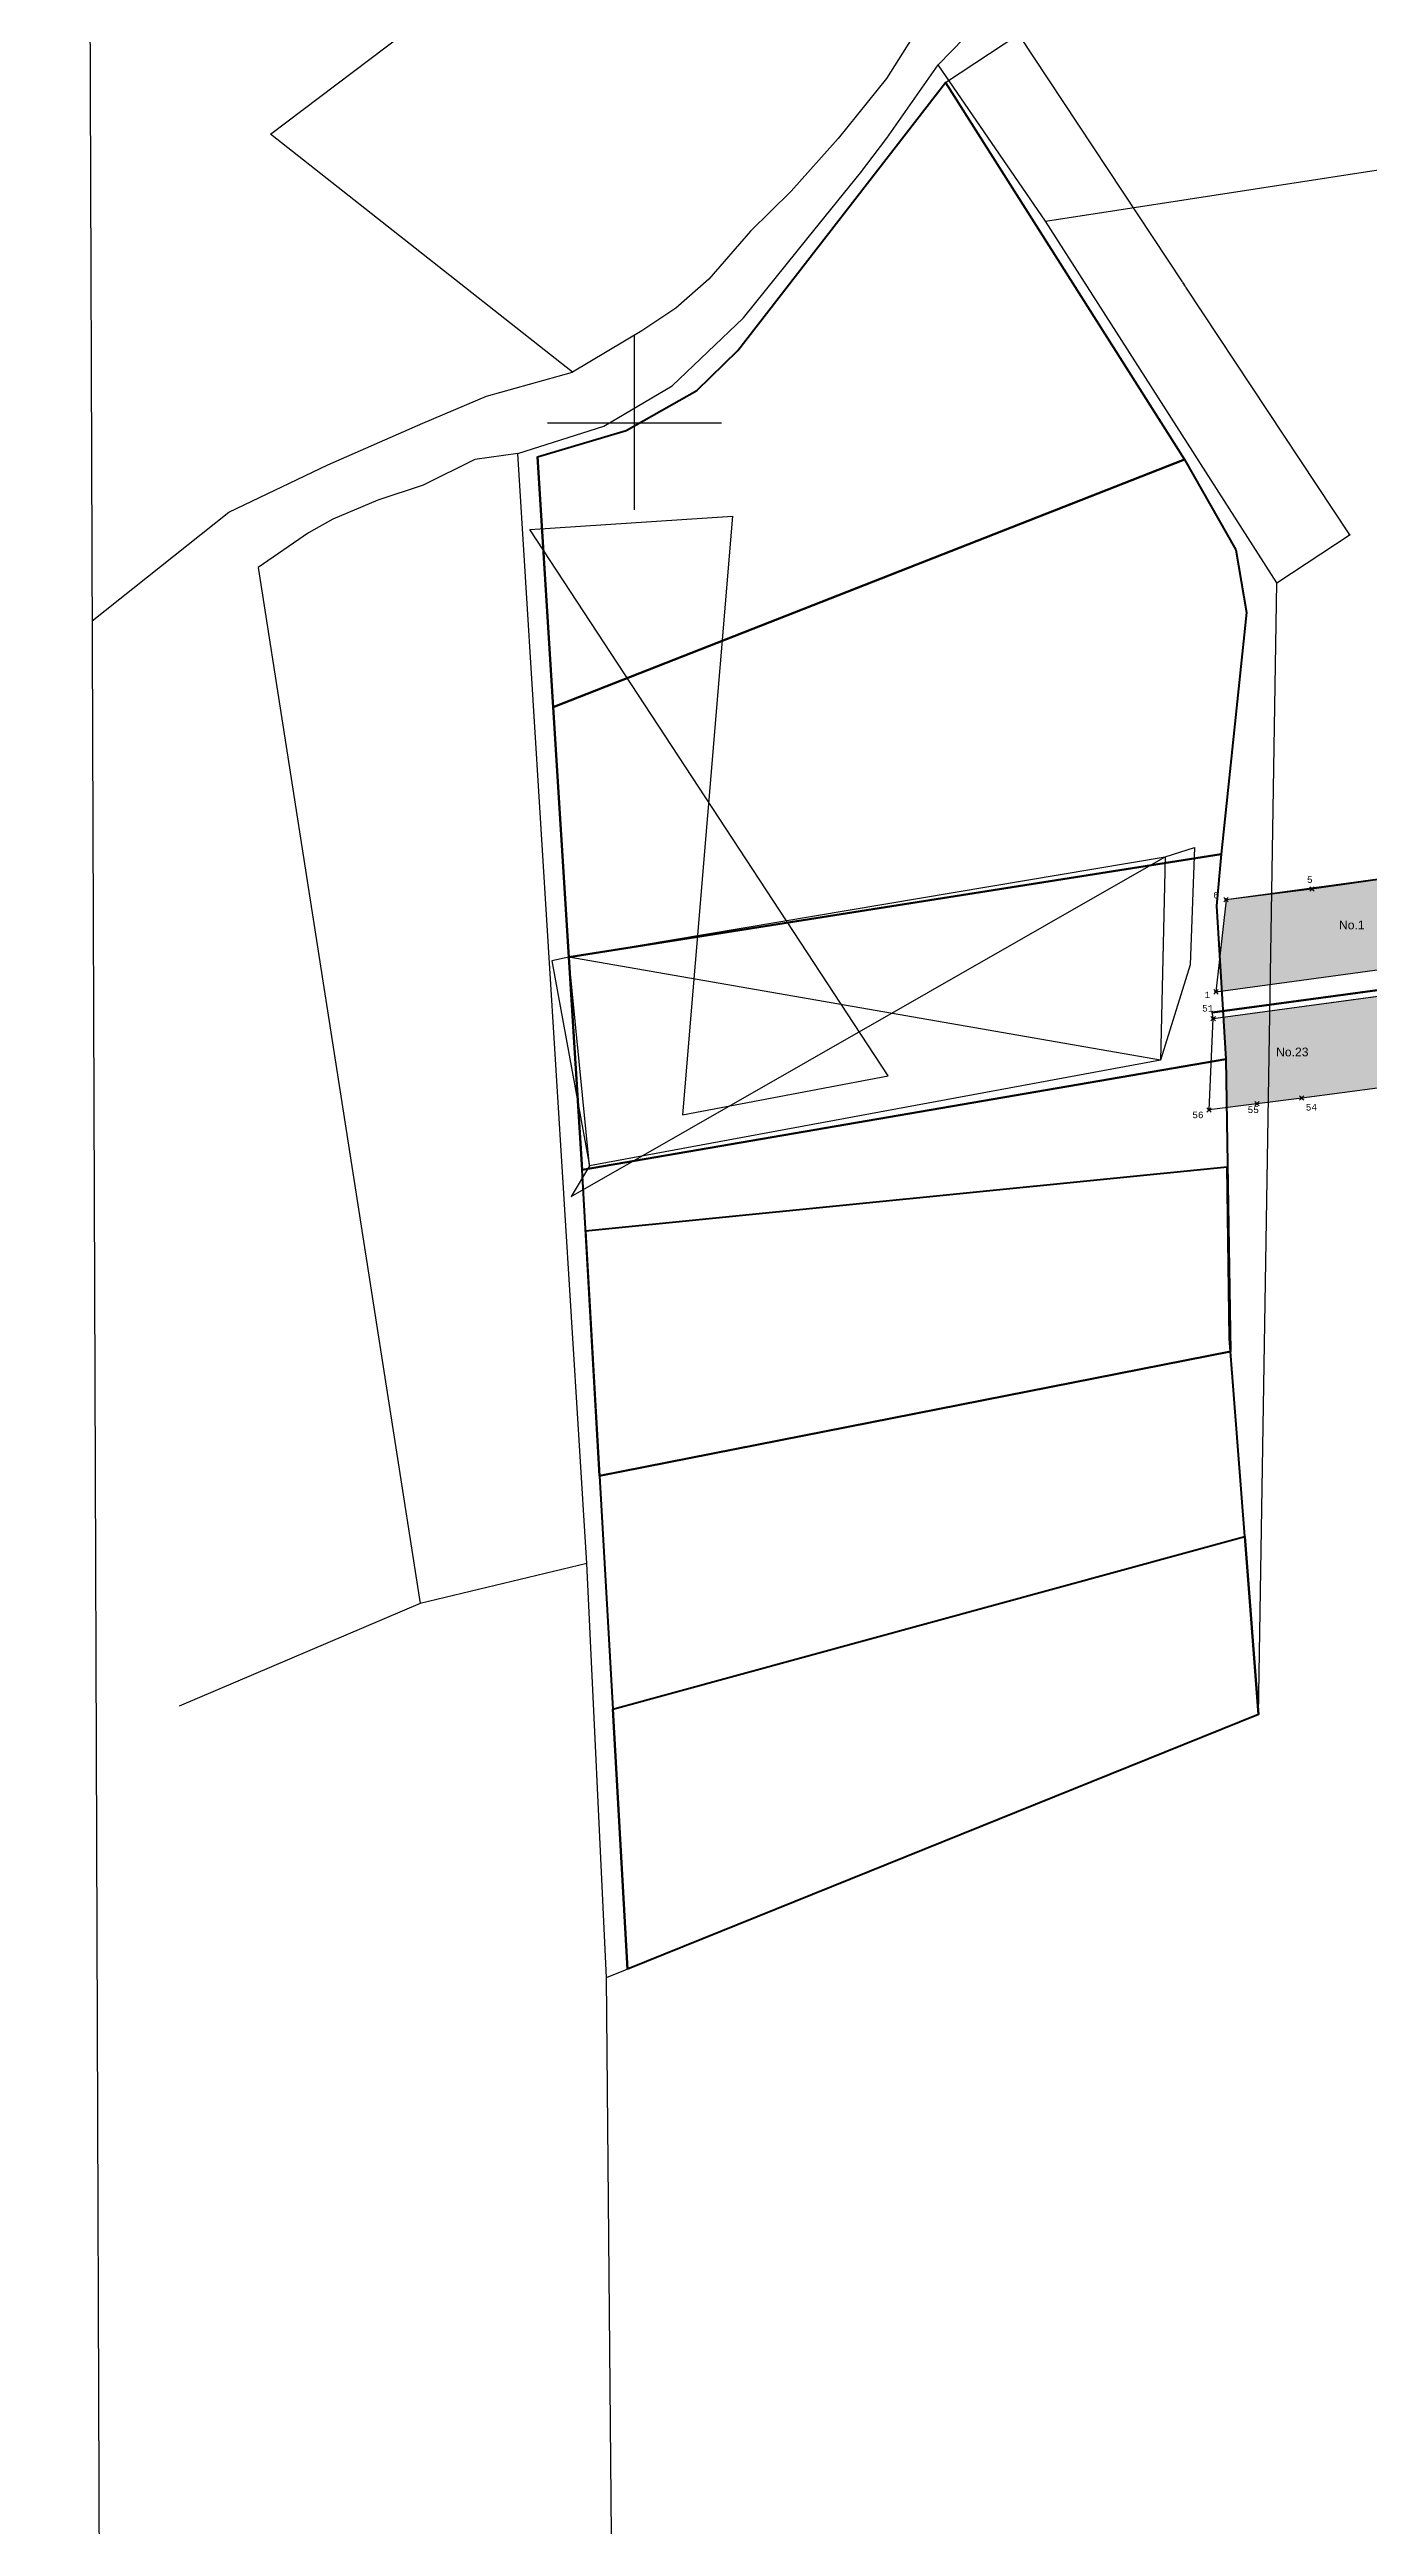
# Model space of a CAD drawing. Header units: millimetres. Extents: x 553705 to 560987, y 1303667 to 1309938.
# Drawn here: x 553889 to 554193, y 1306760 to 1307329 of the extents above; entities that cross this region are included whole.
import ezdxf

# ---------------------------------------------------------------- set-up
doc = ezdxf.new("R2010")
doc.units = ezdxf.units.MM
doc.header["$PDMODE"] = 35
doc.header["$PDSIZE"] = 0.5
for name, color, linetype in [('2', 7, 'Continuous'), ('42', 7, 'Continuous'), ('43', 7, 'Continuous'), ('CVL_CUADCON_LIN', 8, 'Continuous'), ('CVL_CUADCON_TIT', 1, 'Continuous'), ('CVL_PUNTO', 250, 'Continuous'), ('CVL_PUNTO_NUM', 2, 'Continuous'), ('texto', 212, 'Continuous')]:
    doc.layers.add(name, color=color, linetype=linetype)
doc.styles.add('MONOTXT4', font='Monotxt4.shx')
doc.styles.add('PUNTOS PI', font='arial.ttf', dxfattribs={"height": 1.5})
doc.styles.add('ROMANS', font='ROMANS', dxfattribs={"height": 0.2})
doc.dimstyles.new('STANDARD$0', dxfattribs={"dimtxt": 0.6, "dimasz": 0.5, "dimexe": 0.125, "dimexo": 0.000625, "dimgap": 0.0625, "dimtad": 0, "dimzin": 1, "dimdsep": 46, "dimtxsty": 'ROMANS', "dimblk1": 'ARCHTICK', "dimblk2": 'ARCHTICK', "dimsah": 1, "dimcen": 2.5, "dimclrd": 1, "dimclre": 1, "dimclrt": 30, "dimaunit": 1, "dimadec": 0, "dimazin": 0, "dimtfac": 1, "dimtix": 1, "dimtofl": 0, "dimtmove": 1, "dimatfit": 3, "dimldrblk": 'ARCHTICK', "dimfxl": 1, "dimtolj": 1, "dimtzin": 1, "dimarcsym": 0})

# ---------------------------------------------------------------- blocks, each defined once
blk = doc.blocks.new('COORD')
at = {"layer": '42', "color": 2, "linetype": 'Continuous'}
for p, q in [((0, -2), (0, 2)), ((-2, 0), (2, 0))]:
    blk.add_line(p, q, dxfattribs=at)
blk = doc.blocks.new('COORD$')
at = {"layer": '42', "color": 2, "linetype": 'Continuous'}
blk.add_blockref('COORD', (0, 0), dxfattribs=at)
blk = doc.blocks.new('_ARCHTICK')
at = {"color": 0, "linetype": 'ByBlock', "const_width": 0.15}
blk.add_lwpolyline([(-0.5, -0.5), (0.5, 0.5)], dxfattribs=at)
blk = doc.blocks.new('*D403')
at = {"layer": 'CVL_CUADCON_TIT', "color": 1, "lineweight": -2, "ltscale": 0.5, "transparency": 16777216}
for p, q in [((554095.16, 1307321.17), (554112, 1307332.33)), ((554111.9, 1307332.26), (554149.57, 1307275.38)), ((554188.05, 1307217.29), (554150.38, 1307274.17)), ((554171.31, 1307206.2), (554188.16, 1307217.36))]:
    blk.add_line(p, q, dxfattribs=at)
at = {"layer": 'Defpoints', "color": 0, "lineweight": 30, "ltscale": 0.5, "transparency": 16777216}
for p in [(554095.16, 1307321.17), (554188.05, 1307217.29), (554171.31, 1307206.2)]:
    blk.add_point(p, dxfattribs=at)
at = {"layer": 'CVL_CUADCON_TIT', "color": 1, "lineweight": -2, "ltscale": 0.5, "transparency": 16777216, "xscale": 0.5, "yscale": 0.5, "zscale": 0.5}
for p, rotation in [((554111.9, 1307332.26), 123.5203147017716), ((554188.05, 1307217.29), 303.5203147017717)]:
    blk.add_blockref('_ARCHTICK', p, dxfattribs=dict(at, rotation=rotation))
at = {"layer": 'CVL_CUADCON_TIT', "color": 30, "ltscale": 0.5, "transparency": 16777216, "insert": (554149.98, 1307274.77), "char_height": 0.2, "attachment_point": 5, "rotation": 303.5203, "style": 'ROMANS'}
blk.add_mtext('\\A1;137.90m.', dxfattribs=at)
blk = doc.blocks.new('*D404')
at = {"layer": 'CVL_CUADCON_TIT', "color": 1, "lineweight": -2, "ltscale": 0.5, "transparency": 16777216}
for p, q in [((554399.32, 1307166.11), (554280.22, 1307149.86)), ((554399.32, 1307166.11), (554399.3, 1307166.24)), ((554159.65, 1307133.42), (554278.75, 1307149.66)), ((554159.65, 1307133.42), (554159.64, 1307133.54))]:
    blk.add_line(p, q, dxfattribs=at)
at = {"layer": 'Defpoints', "color": 0, "lineweight": 30, "ltscale": 0.5, "transparency": 16777216}
for p in [(554399.32, 1307166.11), (554159.65, 1307133.42), (554159.65, 1307133.42)]:
    blk.add_point(p, dxfattribs=at)
at = {"layer": 'CVL_CUADCON_TIT', "color": 1, "lineweight": -2, "ltscale": 0.5, "transparency": 16777216, "xscale": 0.5, "yscale": 0.5, "zscale": 0.5}
for p, rotation in [((554399.32, 1307166.11), 7.769022324622207), ((554159.65, 1307133.42), 187.7690223246222)]:
    blk.add_blockref('_ARCHTICK', p, dxfattribs=dict(at, rotation=rotation))
at = {"layer": 'CVL_CUADCON_TIT', "color": 30, "ltscale": 0.5, "transparency": 16777216, "insert": (554279.49, 1307149.76), "char_height": 0.2, "attachment_point": 5, "rotation": 7.769, "style": 'ROMANS'}
blk.add_mtext('\\A1;241.88m.', dxfattribs=at)
blk = doc.blocks.new('*D408')
at = {"layer": 'CVL_CUADCON_TIT', "color": 1, "lineweight": -2, "ltscale": 0.5, "transparency": 16777216}
for p, q in [((554237.2, 1307117.05), (554197.58, 1307111.66)), ((554237.2, 1307117.05), (554237.19, 1307117.17)), ((554156.67, 1307106.1), (554196.3, 1307111.49)), ((554156.67, 1307106.1), (554156.66, 1307106.22))]:
    blk.add_line(p, q, dxfattribs=at)
at = {"layer": 'Defpoints', "color": 0, "lineweight": 30, "ltscale": 0.5, "transparency": 16777216}
for p in [(554237.2, 1307117.05), (554237.2, 1307117.05), (554156.67, 1307106.1)]:
    blk.add_point(p, dxfattribs=at)
at = {"layer": 'CVL_CUADCON_TIT', "color": 1, "lineweight": -2, "ltscale": 0.5, "transparency": 16777216, "xscale": 0.5, "yscale": 0.5, "zscale": 0.5}
for p, rotation in [((554237.2, 1307117.05), 7.744924820768299), ((554156.67, 1307106.1), 187.7449248207683)]:
    blk.add_blockref('_ARCHTICK', p, dxfattribs=dict(at, rotation=rotation))
at = {"layer": 'CVL_CUADCON_TIT', "color": 30, "lineweight": 30, "ltscale": 0.5, "transparency": 16777216, "insert": (554196.94, 1307111.57), "char_height": 0.2, "attachment_point": 5, "rotation": 7.7449, "style": 'ROMANS'}
blk.add_mtext('\\A1;81.27m.', dxfattribs=at)
blk = doc.blocks.new('*D400')
at = {"layer": 'CVL_CUADCON_TIT', "color": 1, "lineweight": -2, "ltscale": 0.5, "transparency": 16777216}
for p, q in [((554346.03, 1307133.11), (554251.98, 1307120.38)), ((554346.2, 1307131.87), (554346.02, 1307133.23)), ((554156.49, 1307107.45), (554250.54, 1307120.18)), ((554156.65, 1307106.22), (554156.47, 1307107.58))]:
    blk.add_line(p, q, dxfattribs=at)
at = {"layer": 'Defpoints', "color": 0, "lineweight": 30, "ltscale": 0.5, "transparency": 16777216}
for p in [(554346.03, 1307133.11), (554346.2, 1307131.87), (554156.65, 1307106.22)]:
    blk.add_point(p, dxfattribs=at)
at = {"layer": 'CVL_CUADCON_TIT', "color": 1, "lineweight": -2, "ltscale": 0.5, "transparency": 16777216, "xscale": 0.5, "yscale": 0.5, "zscale": 0.5}
for p, rotation in [((554346.03, 1307133.11), 7.707481178068563), ((554156.49, 1307107.45), 187.7074811780685)]:
    blk.add_blockref('_ARCHTICK', p, dxfattribs=dict(at, rotation=rotation))
at = {"layer": 'CVL_CUADCON_TIT', "color": 30, "lineweight": 30, "ltscale": 0.5, "transparency": 16777216, "insert": (554251.26, 1307120.28), "char_height": 0.2, "attachment_point": 5, "rotation": 7.7075, "style": 'ROMANS'}
blk.add_mtext('\\A1;191.27m.', dxfattribs=at)
blk = doc.blocks.new('*D410')
at = {"layer": 'CVL_CUADCON_TIT', "color": 1, "lineweight": -2, "ltscale": 0.5, "transparency": 16777216}
for p, q in [((554435.18, 1307145.49), (554296.56, 1307126.67)), ((554435.38, 1307144), (554435.16, 1307145.62)), ((554156.46, 1307107.65), (554295.08, 1307126.47)), ((554156.66, 1307106.16), (554156.44, 1307107.77))]:
    blk.add_line(p, q, dxfattribs=at)
at = {"layer": 'Defpoints', "color": 0, "lineweight": 30, "ltscale": 0.5, "transparency": 16777216}
for p in [(554435.38, 1307144), (554156.46, 1307107.65), (554156.66, 1307106.16)]:
    blk.add_point(p, dxfattribs=at)
at = {"layer": 'CVL_CUADCON_TIT', "color": 1, "lineweight": -2, "ltscale": 0.5, "transparency": 16777216, "xscale": 0.5, "yscale": 0.5, "zscale": 0.5}
for p, rotation in [((554435.18, 1307145.49), 7.732129826291612), ((554156.46, 1307107.65), 187.7321298262917)]:
    blk.add_blockref('_ARCHTICK', p, dxfattribs=dict(at, rotation=rotation))
at = {"layer": 'CVL_CUADCON_TIT', "color": 30, "lineweight": 30, "ltscale": 0.5, "transparency": 16777216, "insert": (554295.82, 1307126.57), "char_height": 0.2, "attachment_point": 5, "rotation": 7.7321, "style": 'ROMANS'}
blk.add_mtext('\\A1;281.27m.', dxfattribs=at)

msp = doc.modelspace()

# ---------------------------------------------------------------- hatches: boundary and pattern name
at = {"layer": 'CVL_CUADCON_TIT', "lineweight": 30, "ltscale": 0.5}
h = msp.add_hatch(color=1, dxfattribs=at)
h.paths.add_polyline_path([(554442.627, 1307172.682), (554429.095, 1307170.626), (554419.169, 1307169.119), (554409.243, 1307167.616), (554399.317, 1307166.113), (554396.97, 1307144.834), (554406.879, 1307146.182), (554416.788, 1307147.529), (554426.697, 1307148.877), (554449.907, 1307152.034)])
h.paths.add_polyline_path([(554220.93, 1307141.595), (554207.458, 1307139.782), (554179.355, 1307135.862), (554170.157, 1307134.72), (554169.821, 1307113.941), (554218.612, 1307120.577)])
h.paths.add_polyline_path([(554230.809, 1307142.672), (554220.93, 1307141.595), (554218.612, 1307120.577), (554228.521, 1307121.924)])
h.paths.add_polyline_path([(554197.327, 1307111.627), (554169.723, 1307107.872), (554169.383, 1307086.85), (554177.029, 1307087.82), (554195.598, 1307090.27)])
h.paths.add_polyline_path([(554169.723, 1307107.872), (554158.988, 1307106.412), (554159.57, 1307096.733), (554159.747, 1307085.624), (554166.724, 1307086.512), (554169.383, 1307086.85)])
h.paths.add_polyline_path([(554170.157, 1307134.72), (554159.654, 1307133.415), (554158.173, 1307119.973), (554158.627, 1307112.419), (554169.821, 1307113.941)])
h.paths.add_polyline_path([(554217.321, 1307114.346), (554207.332, 1307112.987), (554205.6, 1307091.595), (554215.587, 1307092.92)])
h.paths.add_polyline_path([(554207.332, 1307112.987), (554197.327, 1307111.627), (554195.598, 1307090.27), (554205.6, 1307091.595)])
h.paths.add_polyline_path([(554185.084, 1307126.061), (554192.006, 1307126.061), (554192.006, 1307129.122), (554185.084, 1307129.122)], flags=24)
h.paths.add_polyline_path([(554215.808, 1307120.819), (554217.558, 1307120.819), (554217.558, 1307123.069), (554215.808, 1307123.069)], flags=24)
h.paths.add_polyline_path([(554219.993, 1307130.486), (554226.915, 1307130.486), (554226.915, 1307133.548), (554219.993, 1307133.548)], flags=24)
h.paths.add_polyline_path([(554226.224, 1307122.236), (554227.974, 1307122.236), (554227.974, 1307124.486), (554226.224, 1307124.486)], flags=24)
h.paths.add_polyline_path([(554170.624, 1307096.875), (554179.102, 1307096.875), (554179.102, 1307099.94), (554170.624, 1307099.94)], flags=24)
h.paths.add_polyline_path([(554206.18, 1307100.611), (554214.657, 1307100.611), (554214.657, 1307103.675), (554206.18, 1307103.675)], flags=24)
h.paths.add_polyline_path([(554207.997, 1307110.32), (554211.175, 1307110.32), (554211.175, 1307112.57), (554207.997, 1307112.57)], flags=24)
h.paths.add_polyline_path([(554196, 1307098.756), (554204.476, 1307098.756), (554204.476, 1307101.818), (554196, 1307101.818)], flags=24)
h.paths.add_polyline_path([(554197.463, 1307109.048), (554200.642, 1307109.048), (554200.642, 1307111.298), (554197.463, 1307111.298)], flags=24)

# ---------------------------------------------------------------- linework, layer by layer
at = {"color": 1}
for points in [[(554157.321, 1307112.241), (554218.612, 1307120.577), (554220.93, 1307141.595), (554207.458, 1307139.782), (554179.355, 1307135.862), (554159.654, 1307133.415)], [(554156.672, 1307106.097), (554197.327, 1307111.627), (554195.598, 1307090.27), (554177.029, 1307087.82), (554166.724, 1307086.512), (554155.745, 1307085.114)]]:
    msp.add_lwpolyline(points, close=True, dxfattribs=at)
at = {"layer": '2', "color": 1, "linetype": 'Continuous'}
for p, q in [((554118.131, 1307289.322), (554093.486, 1307325.294)), ((554012.685, 1306980.907), (553996.858, 1307235.943)), ((553937.107, 1307209.77), (553974.399, 1306971.703)), ((554012.685, 1306980.907), (553974.399, 1306971.703)), ((554017.188, 1306885.703), (554012.685, 1306980.907)), ((553974.399, 1306971.703), (553918.947, 1306948.109)), ((554018.374, 1306757.624), (554017.188, 1306885.703))]:
    msp.add_line(p, q, dxfattribs=at)
for points in [[(554009.422, 1307254.628), (553939.938, 1307309.358), (553974.039, 1307335.082), (553951.46, 1307401.374), (553925.441, 1307521.369)], [(554093.486, 1307325.294), (554099.537, 1307331.452), (554109.34, 1307345.532), (554119.87, 1307364.456), (554130.915, 1307382.365), (554138.684, 1307396.684), (554145.979, 1307406.416), (554202.949, 1307465.673)], [(554099.398, 1307350.549), (554092.62, 1307339.548), (554081.571, 1307322.148), (554070.496, 1307308.313), (554059.663, 1307296.262), (554050.332, 1307287.024), (554040.761, 1307276.002), (554033.19, 1307269.323), (554025.354, 1307264.171), (554009.422, 1307254.628)], [(553996.858, 1307235.943), (554016.624, 1307242.205), (554032.304, 1307251.491), (554048.699, 1307267.149), (554063.55, 1307285.597), (554075.633, 1307300.458), (554081.671, 1307308.398), (554093.486, 1307325.294)], [(554118.131, 1307289.322), (554215.554, 1307304.322), (554235.721, 1307290.215), (554258.674, 1307242.516), (554395.144, 1307266.725), (554406.045, 1307304.496)], [(554017.188, 1306885.703), (554167.109, 1306946.175), (554171.312, 1307206.201), (554118.131, 1307289.322)], [(553899.011, 1307197.513), (553930.411, 1307222.451), (553953.191, 1307233.319), (553974.964, 1307242.907), (553989.651, 1307249.13), (554009.422, 1307254.628)], [(553996.858, 1307235.943), (553986.963, 1307234.595), (553975.068, 1307228.647), (553964.679, 1307225.258), (553954.298, 1307220.85), (553948.733, 1307217.752), (553937.107, 1307209.77)]]:
    msp.add_lwpolyline(points, dxfattribs=at)
at = {"layer": '43', "color": 1, "linetype": 'Continuous'}
msp.add_lwpolyline([(553889.178, 1309911.573), (560693.97, 1309937.04), (560711.708, 1305329.172), (553905.872, 1305303.788), (553889.178, 1309911.573)], dxfattribs=at)
at = {"layer": 'CVL_CUADCON_LIN', "color": 1, "lineweight": 40, "ltscale": 0.5, "flags": 128}
for points in [[(554004.931, 1307177.686), (554001.335, 1307235.174), (554021.75, 1307241.237), (554037.949, 1307250.438), (554047.366, 1307259.616), (554095.159, 1307321.167), (554150.054, 1307234.563)], [(554008.529, 1307120.168), (554004.931, 1307177.686), (554150.054, 1307234.563), (554161.852, 1307213.808), (554164.296, 1307199.418), (554158.512, 1307143.897)], [(554011.586, 1307071.304), (554008.529, 1307120.168), (554158.512, 1307143.897), (554157.449, 1307132.013), (554159.57, 1307096.733)], [(554015.603, 1307000.99), (554011.586, 1307071.304), (554159.57, 1307096.733), (554160.644, 1307029.625)], [(554022.075, 1306887.674), (554018.665, 1306947.377), (554163.942, 1306987.053), (554167.109, 1306946.175)]]:
    msp.add_lwpolyline(points, close=True, dxfattribs=at)
for points in [[(554001.335, 1307235.174), (554004.931, 1307177.686), (554008.529, 1307120.168), (554011.586, 1307071.304)], [(554004.931, 1307177.686), (554150.054, 1307234.563)], [(554008.529, 1307120.168), (554158.512, 1307143.897)], [(554157.449, 1307132.013), (554159.57, 1307096.733)], [(554167.109, 1306946.175), (554163.942, 1306987.053), (554160.644, 1307029.625), (554160.414, 1307032.598), (554159.896, 1307071.914), (554012.389, 1307057.248)], [(554012.389, 1307057.248), (554015.603, 1307000.99), (554018.665, 1306947.377), (554022.075, 1306887.674)], [(554015.603, 1307000.99), (554160.644, 1307029.625)], [(554018.665, 1306947.377), (554163.942, 1306987.053)]]:
    msp.add_lwpolyline(points, dxfattribs=at)
at = {"layer": 'CVL_CUADCON_LIN', "color": 1, "ltscale": 0.5, "const_width": 0.01, "flags": 128}
msp.add_lwpolyline([(554022.075, 1306887.674), (554167.109, 1306946.175), (554160.414, 1307032.598), (554159.57, 1307096.733), (554011.586, 1307071.304)], close=True, dxfattribs=at)
at = {"layer": 'CVL_CUADCON_TIT', "color": 1, "lineweight": 30, "ltscale": 0.5, "flags": 128}
for points in [[(554034.659, 1307083.939), (554081.948, 1307092.961), (553999.568, 1307218.448), (554046.174, 1307221.563)], [(554008.529, 1307120.168), (554004.627, 1307119.364), (554013.343, 1307072.268), (554009.101, 1307065.212), (554145.61, 1307143.253), (554152.344, 1307145.382), (554151.366, 1307118.435), (554144.6, 1307096.554)]]:
    msp.add_lwpolyline(points, close=True, dxfattribs=at)
msp.add_lwpolyline([(554145.61, 1307143.253), (554144.6, 1307096.554), (554013.343, 1307072.268), (554008.529, 1307120.168), (554145.61, 1307143.253)], dxfattribs=at)
at = {"layer": 'CVL_PUNTO', "color": 1}
for p in [(554179.355, 1307135.862), (554159.654, 1307133.415), (554157.321, 1307112.241), (554156.672, 1307106.097), (554155.745, 1307085.114), (554166.724, 1307086.512), (554177.029, 1307087.82)]:
    msp.add_point(p, dxfattribs=at)

# ---------------------------------------------------------------- block references
at = {"layer": '42', "color": 1, "linetype": 'Continuous', "xscale": 10, "yscale": 10}
msp.add_blockref('COORD$', (554023.645, 1307243.022), dxfattribs=at)

# ---------------------------------------------------------------- texts
at = {"layer": 'CVL_PUNTO_NUM', "color": 1, "style": 'MONOTXT4'}
for s, p in [('5', (554178.235, 1307137.284)), ('6', (554156.667, 1307133.69)), ('51', (554154.138, 1307107.704)), ('1', (554154.694, 1307110.792)), ('55', (554164.594, 1307084.399)), ('54', (554177.951, 1307084.965)), ('56', (554151.867, 1307083.208))]:
    msp.add_text(s, height=1.5, dxfattribs=at).set_placement(p)
at = {"layer": 'texto', "color": 1, "style": 'PUNTOS PI'}
for s, p in [('No.1', (554185.594, 1307126.604)), ('No.23', (554171.135, 1307097.421))]:
    msp.add_text(s, height=2, dxfattribs=at).set_placement(p)

# ---------------------------------------------------------------- dimensions: what is measured, and where the dimension line sits
at = {"layer": 'CVL_CUADCON_TIT', "color": 1, "ltscale": 0.5}
for p1, p2, distance, picture, middle in [((554095.159, 1307321.167), (554171.312, 1307206.201), 20.081, '*D403', (554149.977, 1307274.774)), ((554399.317, 1307166.113), (554159.654, 1307133.415), 0, '*D404', (554279.486, 1307149.764))]:
    dim = msp.add_aligned_dim(p1=p1, p2=p2, distance=distance, dimstyle='STANDARD$0', override={"dimpost": 'm.', "dimfxl": 31.75}, dxfattribs=at)
    dim.commit()
    dim.dimension.update_dxf_attribs({"geometry": picture, "text_midpoint": middle})
at = {"layer": 'CVL_CUADCON_TIT', "color": 1, "lineweight": 30, "ltscale": 0.5}
for p1, p2, distance, picture, middle in [((554435.379, 1307144.003), (554156.663, 1307106.16), -1.503, '*D410', (554295.819, 1307126.57)), ((554156.655, 1307106.221), (554346.2, 1307131.874), 1.243, '*D400', (554251.261, 1307120.28)), ((554156.672, 1307106.097), (554237.204, 1307117.05), 0, '*D408', (554196.938, 1307111.574))]:
    dim = msp.add_aligned_dim(p1=p1, p2=p2, distance=distance, dimstyle='STANDARD$0', override={"dimpost": 'm.', "dimfxl": 31.75}, dxfattribs=at)
    dim.commit()
    dim.dimension.update_dxf_attribs({"geometry": picture, "text_midpoint": middle})

doc.saveas('drawing.dxf')
